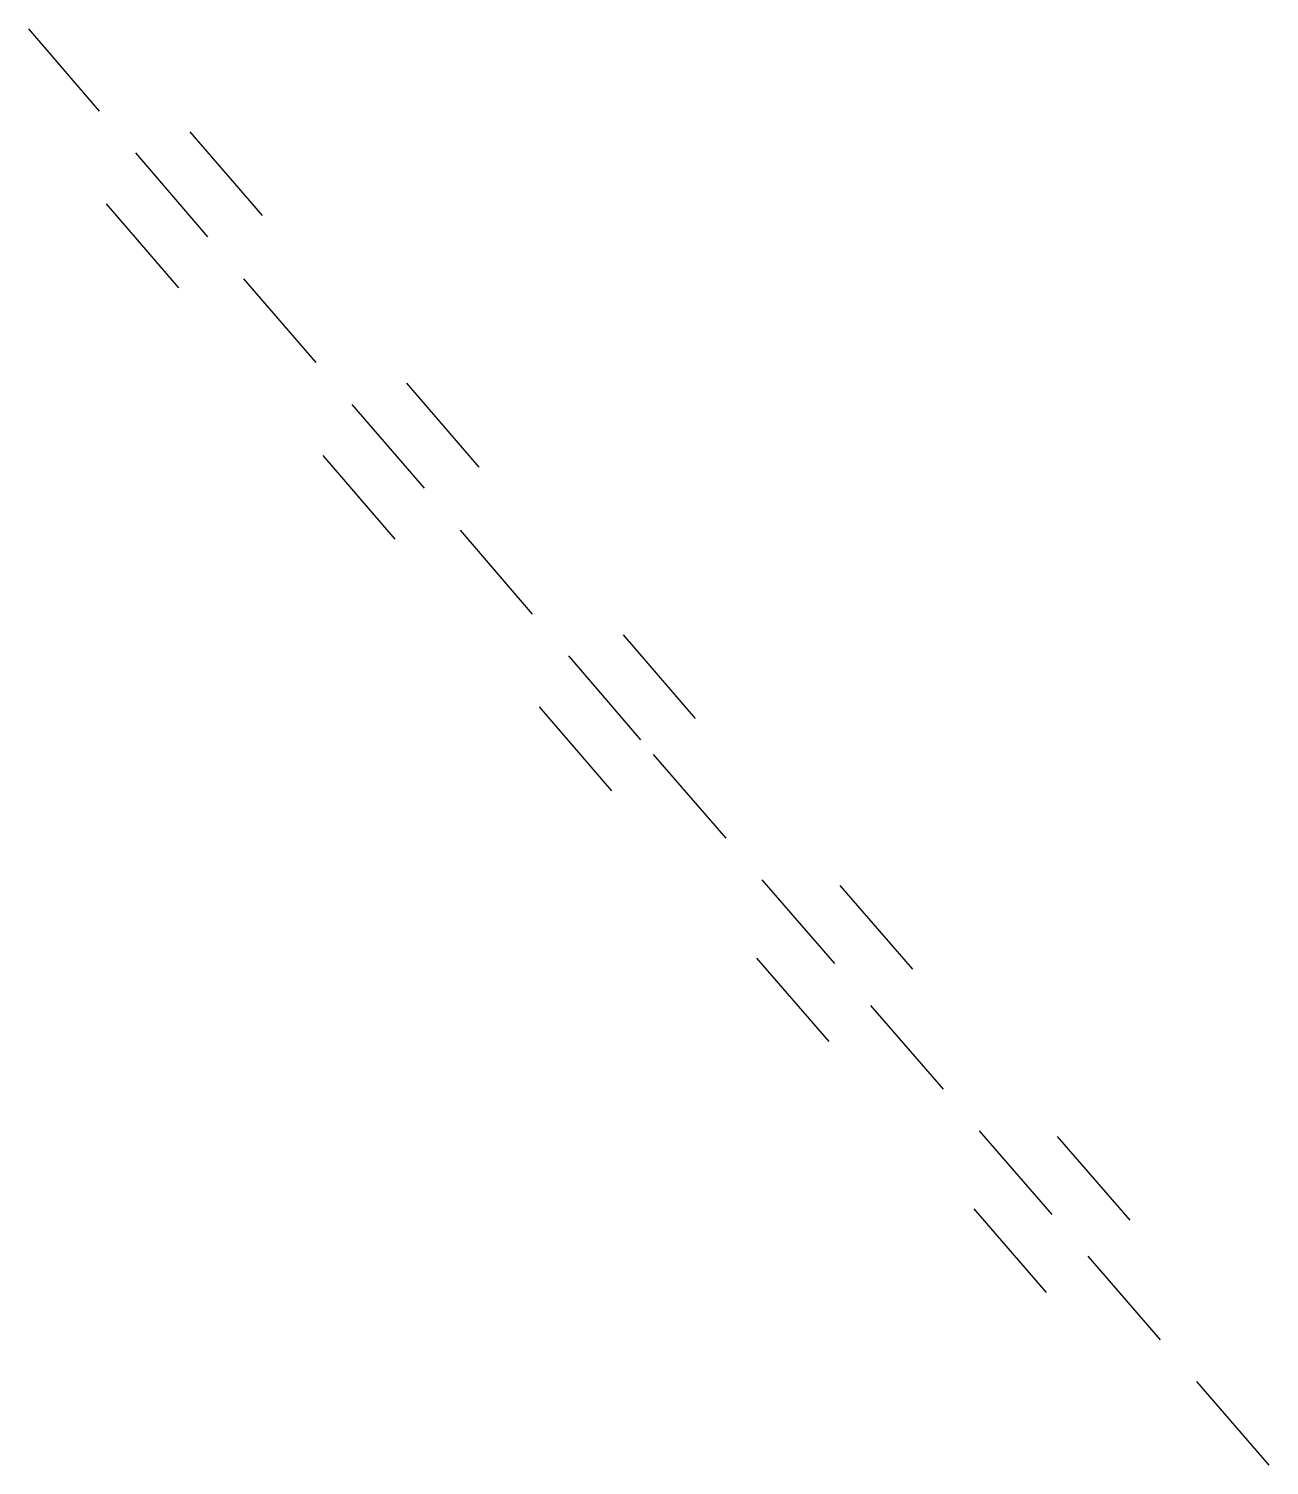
# Model space of a CAD drawing. Header units: millimetres. Extents: x 146998 to 148000, y 143999 to 145000.
# Drawn here: x 147331.23 to 147336.83, y 144638.26 to 144644.75 of the extents above; entities that cross this region are included whole.
import ezdxf

# ---------------------------------------------------------------- set-up
doc = ezdxf.new("R2010")
doc.units = ezdxf.units.MM
doc.linetypes.add('DASHED', pattern=[0.75, 0.5, -0.25])
doc.layers.get('0').update_dxf_attribs({"linetype": 'CONTINUOUS'})
doc.layers.add('W0220', color=5, linetype='DASHED')

# ---------------------------------------------------------------- blocks, each defined once
blk = doc.blocks.new('t220o')
at = {"color": 0, "linetype": 'Continuous'}
for p, q in [((-0.25, 0.25), (0.25, 0.25)), ((-0.25, -0.25), (0.25, -0.25))]:
    blk.add_line(p, q, dxfattribs=at)

msp = doc.modelspace()

# ---------------------------------------------------------------- linework, layer by layer
at = {"layer": 'W0220'}
msp.add_lwpolyline([(147336.834, 144638.259), (147333.9929, 144641.5375), (147331.2253, 144644.7511)], dxfattribs=at)

# ---------------------------------------------------------------- block references
for p, rotation in [((147331.9296, 144643.9333), 130.7361156842774), ((147332.9085, 144642.7967), 130.7361156842774), ((147333.8874, 144641.6601), 130.7361156842774), ((147334.8693, 144640.5262), 130.9112036922797), ((147335.8517, 144639.3926), 130.9112036922797)]:
    msp.add_blockref('t220o', p, dxfattribs=dict(at, rotation=rotation))

doc.saveas('drawing.dxf')
